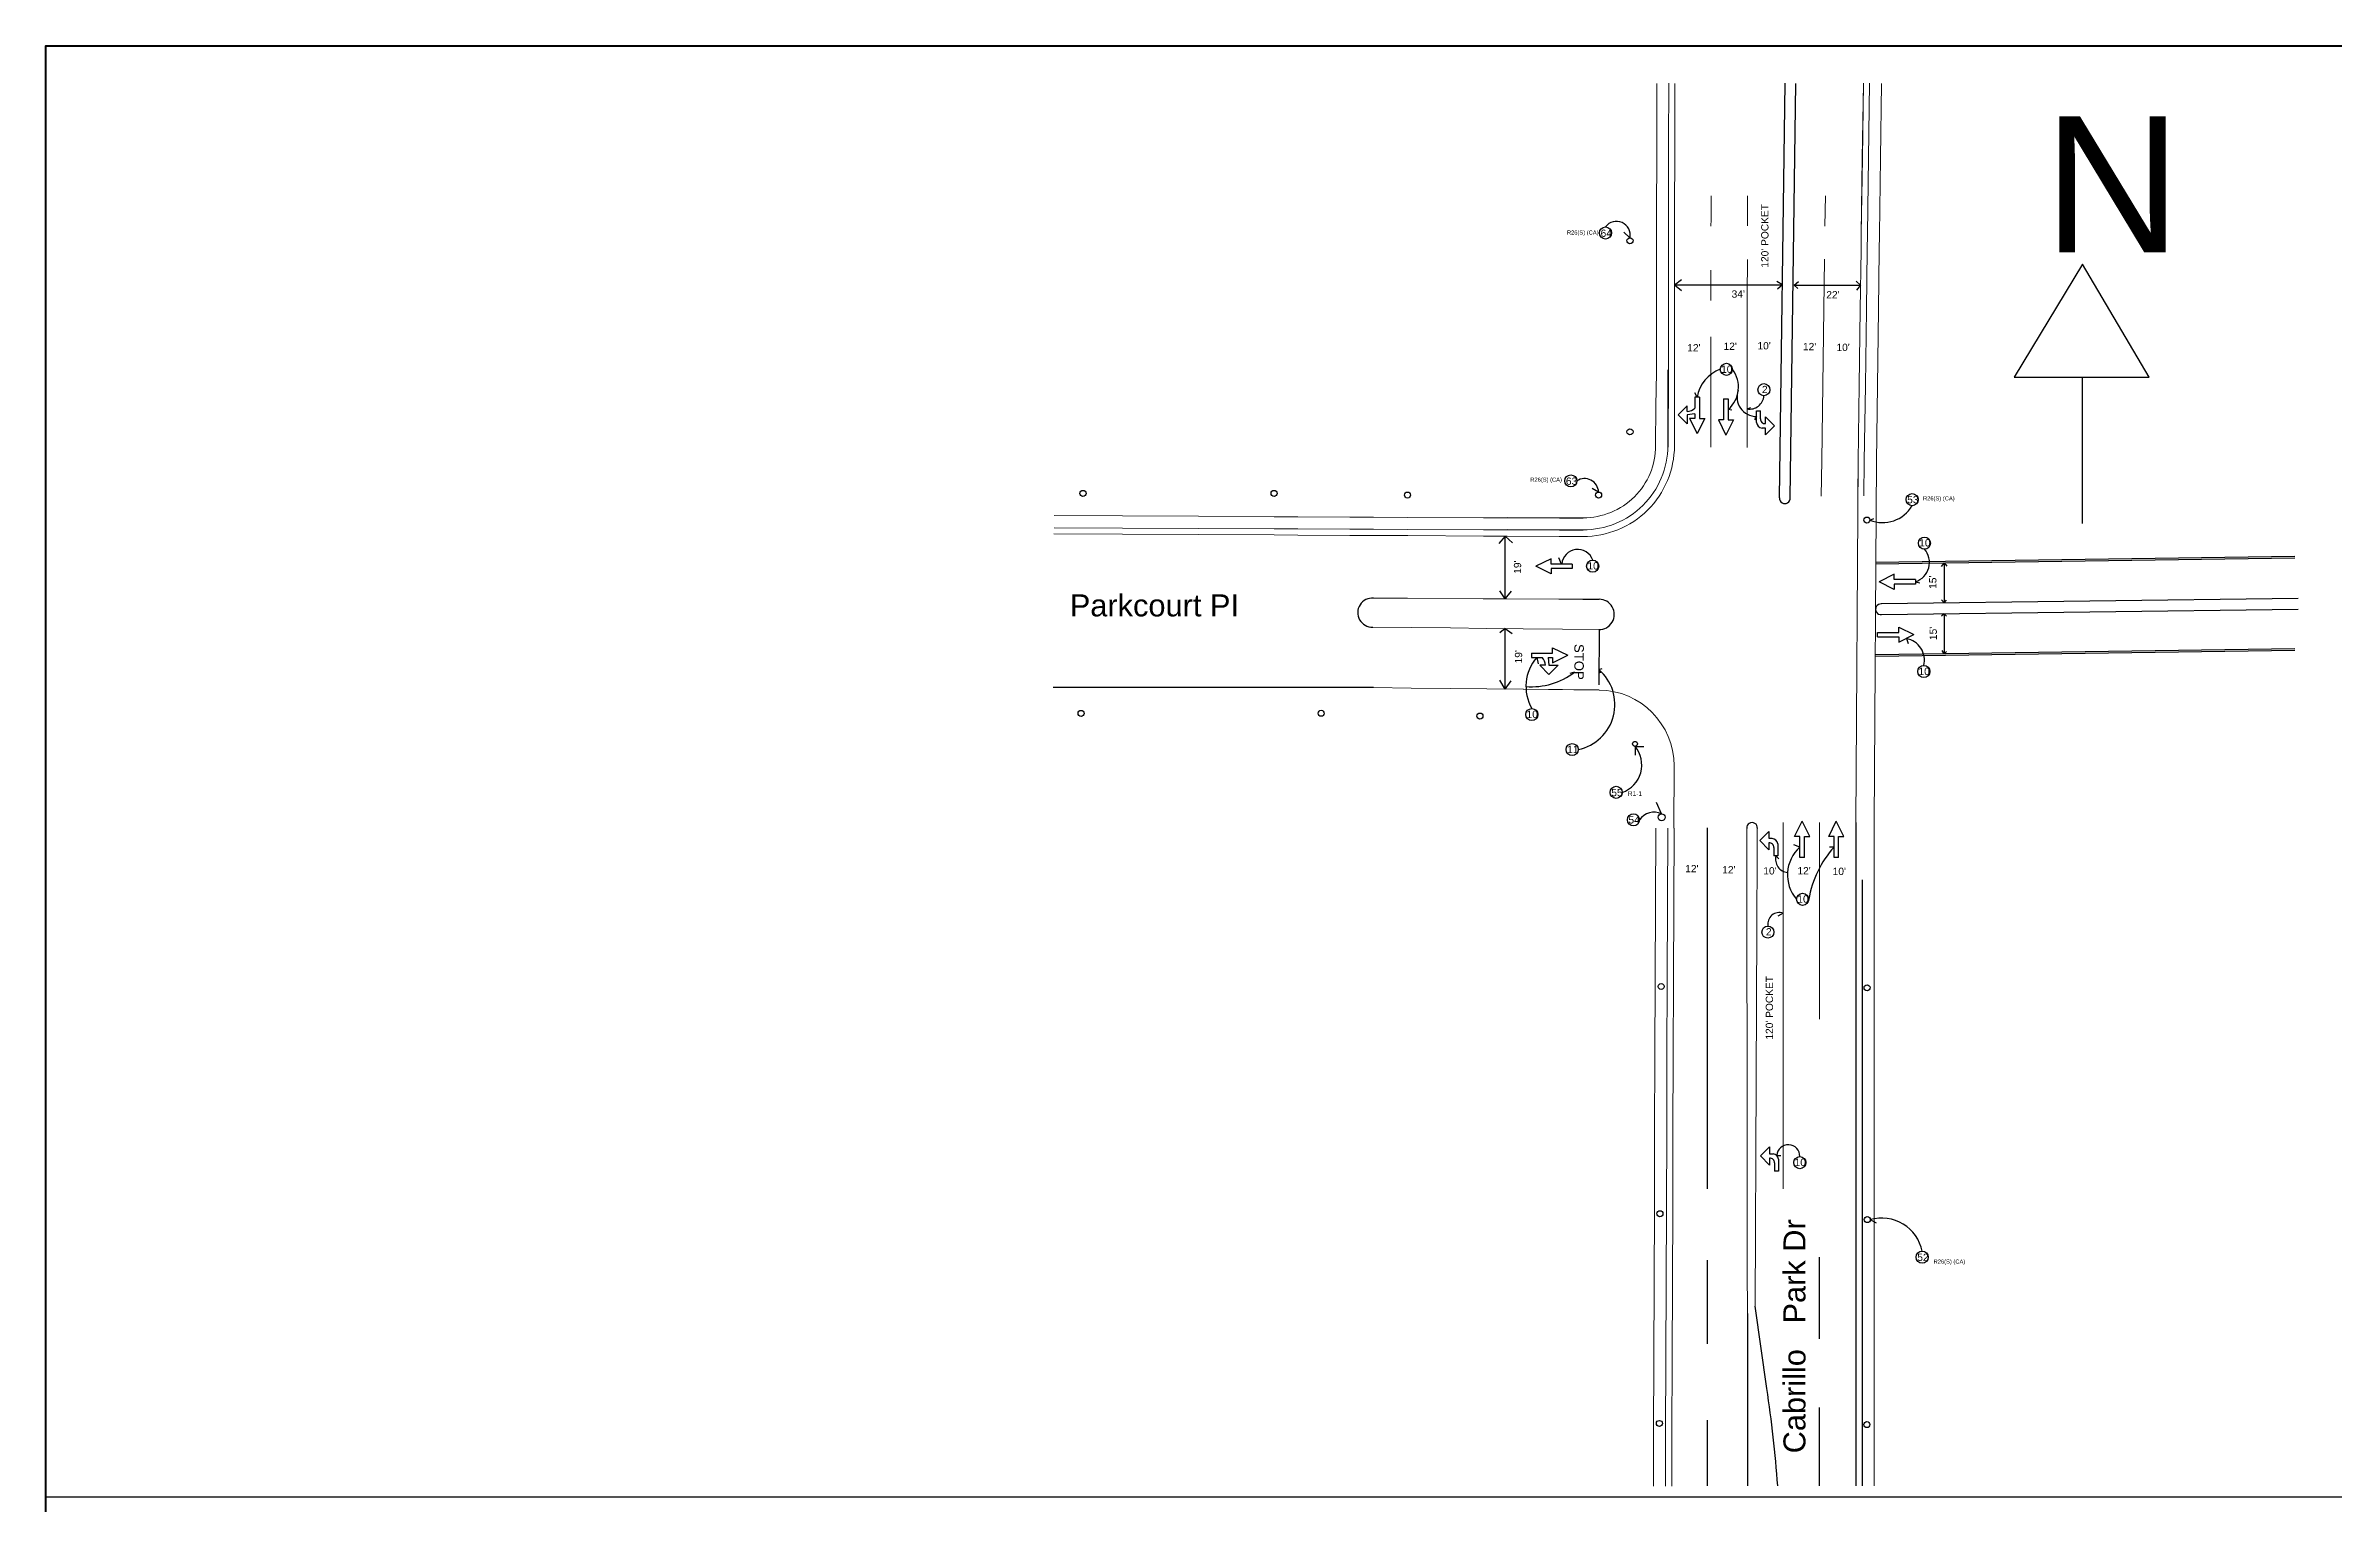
# Paper-space layout 'Layout1' of a CAD drawing. Header units: inches. Extents: x 0 to 35.9, y 0 to 23.6.
# Drawn here: x 0.02 to 22.76, y 9.11 to 23.61 of the extents above; entities that cross this region are included whole.
import ezdxf

# ---------------------------------------------------------------- set-up
doc = ezdxf.new("R2010")
doc.units = ezdxf.units.IN
doc.header["$MEASUREMENT"] = 0
doc.layers.get('0').update_dxf_attribs({"lineweight": 30})
for name, color, linetype in [('BLOCK TEXT', 7, 'Continuous'), ('C-ROAD', 7, 'Continuous'), ('C-SIDEWALK-CURB', 92, 'Continuous'), ('STREET SIGNS', 7, 'Continuous')]:
    doc.layers.add(name, color=color, linetype=linetype)
doc.styles.add('Sheet', font='arial.ttf', dxfattribs={"height": 0.375})
doc.styles.get("Standard").update_dxf_attribs({"font": 'arial.ttf'})

# ---------------------------------------------------------------- blocks, each defined once
blk = doc.blocks.new('TITLEBLOCK ARCHD24X36')
blk.add_line((35.909, 9.514), (0.031, 9.514))
at = {"ltscale": 0.125}
blk.add_lwpolyline([(0.031, 23.944), (35.909, 23.944), (35.909, 9.514), (0.031, 9.514)], close=True, dxfattribs=at)
at = {"layer": 'BLOCK TEXT', "linetype": 'ByBlock', "lineweight": 100}
blk.add_lwpolyline([(0.031, 2.691), (0.031, 23.944), (35.909, 23.944), (35.909, 2.691)], close=True, dxfattribs=at)

psp = doc.layouts.get("Layout1")

# ---------------------------------------------------------------- linework, layer by layer
at = {"color": 7}
for p, q in [((15.763, 21.699, -4.285), (15.701, 21.754, -4.285)), ((16.43, 20.114, -4.285), (16.407, 20.158, -4.285)), ((16.74, 19.994, -4.285), (16.774, 19.988, -4.285)), ((17.019, 19.921, -4.285), (17.002, 19.89, -4.285)), ((15.451, 19.171, -4.285), (15.386, 19.208, -4.285)), ((18.147, 18.893, -4.285), (18.186, 18.91, -4.285)), ((15.084, 18.455, -4.285), (15.055, 18.518, -4.285)), ((18.6, 18.28, -4.285), (18.644, 18.269, -4.285)), ((14.522, 17.815, -0.002), (14.471, 17.771, -4.285)), ((14.522, 17.815, -0.002), (14.593, 17.765, -4.285)), ((14.837, 17.526, -4.285), (14.852, 17.465, -4.285)), ((18.51, 17.716, -8.569), (18.526, 17.665, -4.285)), ((15.211, 17.381, -8.569), (15.166, 17.366, -4.285)), ((16.077, 15.972, -4.285), (16.026, 16.084, -4.285)), ((17.213, 15.555, -4.285), (17.242, 15.526, -4.285)), ((17.452, 15.642, -4.285), (17.392, 15.665, -4.285)), ((17.791, 15.642, -4.285), (17.747, 15.642, -4.285)), ((17.221, 12.575, -4.285), (17.262, 12.575, -4.285)), ((18.151, 11.939, -4.285), (18.211, 11.908, -4.285))]:
    psp.add_line(p, q, dxfattribs=at)
at = {"ltscale": 0.125}
for p, q in [((20.259, 21.438), (19.582, 20.315)), ((20.922, 20.315), (20.259, 21.438)), ((19.582, 20.315), (20.922, 20.315)), ((20.259, 18.86), (20.259, 20.315))]:
    psp.add_line(p, q, dxfattribs=at)
for p, q in [((13.215, 17.227, -0.007), (10.031, 17.227, -0.007)), ((18.009, 15.886, 0.02), (18.009, 9.293, 0.02)), ((18.07, 15.316, 0.04), (18.069, 9.293, 0.04))]:
    psp.add_line(p, q)
at = {"color": 7}
psp.add_circle((16.077, 15.938, -4.285), 0.0346, dxfattribs=at)
for centre, radius, start, end in [((15.629, 21.725, -4.285), 0.137, 349.1141, 142.7683), ((16.779, 20.059, -8.569), 0.353, 109.5678, 171.024), ((16.55, 20.214, -8.569), 0.291, 310.7282, 37.3524), ((17.023, 20.117, -8.569), 0.196, 159.9136, 268.818), ((15.312, 19.166, -4.285), 0.139, 2.1567, 123.4829), ((18.275, 19.206, -4.285), 0.338, 247.8006, 329.8724), ((15.243, 18.442, -8.569), 0.159, 19.6775, 175.1146), ((18.536, 18.472, -8.569), 0.203, 288.3718, 40.6882), ((15.166, 17.239, -8.569), 0.437, 138.8716, 210.079), ((18.47, 17.5, -8.569), 0.219, 345.9813, 79.5876), ((14.788, 17.927, -8.569), 0.691, 265.1014, 307.7863), ((16.002, 15.814, -4.285), 0.175, 64.4987, 145.4666), ((17.344, 15.523, -8.569), 0.135, 166.3042, 263.8473), ((17.699, 15.366, -8.569), 0.371, 131.8893, 220.8665), ((18.567, 14.945, -8.569), 1.043, 138.1103, 170.1893), ((17.336, 12.568, -8.569), 0.115, 358.7874, 176.4957), ((18.263, 11.541, -4.285), 0.413, 11.72, 105.7021)]:
    psp.add_arc(centre, radius, start, end, dxfattribs=at)
at = {"layer": 'C-ROAD', "color": 7, "linetype": 'Continuous', "lineweight": 0, "elevation": -4.285, "flags": 128}
for points in [[(16.205, 20.385), (16.205, 19.632, -0.415311), (15.297, 18.73), (14.544, 18.733)], [(16.14, 20.385), (16.139, 19.632, -0.415311), (15.297, 18.796), (14.544, 18.799)], [(16.019, 20.027), (16.018, 19.632, -0.415311), (15.298, 18.916), (14.545, 18.92)], [(14.703, 17.211), (15.456, 17.203, -0.411476), (16.201, 16.45), (16.2, 15.83)]]:
    psp.add_lwpolyline(points, format="xyb", dxfattribs=at)
at = {"layer": 'C-SIDEWALK-CURB', "color": 7}
for p, q in [((17.249, 19.114, 0.037), (17.306, 23.235, 0.041)), ((17.355, 19.114, 0.06), (17.412, 23.234, 0.064)), ((16.207, 21.23, 4.276), (16.274, 21.286, 0.039)), ((16.207, 21.23, 4.276), (17.278, 21.23, 4.276)), ((16.207, 21.23, 4.276), (16.276, 21.174, 0.039)), ((17.278, 21.23, 4.276), (17.222, 21.263, 0.039)), ((17.278, 21.23, 4.276), (17.228, 21.189, 0.039)), ((17.394, 21.227, 4.314), (17.438, 21.265, 4.351)), ((17.394, 21.227, 4.314), (18.055, 21.227, 4.314)), ((17.394, 21.227, 4.314), (17.432, 21.196, -0.084)), ((18.055, 21.227, 4.314), (18.01, 21.269, 2.196)), ((18.055, 21.227, 4.314), (18.014, 21.179, 2.196)), ((16.928, 19.999, -4.285), (16.965, 20.011, -4.285)), ((14.522, 18.733, -0.002), (14.458, 18.66, -4.285)), ((14.522, 18.11, -0.002), (14.522, 18.733, -0.002)), ((14.522, 18.733, -0.002), (14.596, 18.666, -4.285)), ((18.203, 18.473, -4.285), (22.369, 18.533, -4.285)), ((18.203, 18.458, -4.285), (22.369, 18.518, -4.285)), ((18.884, 18.468, -4.285), (18.856, 18.431, -4.285)), ((18.884, 18.468, -4.285), (18.884, 18.069, -4.285)), ((18.884, 18.468, -4.285), (18.912, 18.433, -4.285)), ((14.522, 18.11, -0.002), (14.469, 18.189, -2.907)), ((14.522, 18.11, -0.002), (14.586, 18.186, -4.285)), ((15.293, 18.106, -4.316), (15.456, 18.106, -4.316)), ((18.261, 18.062, -4.262), (22.402, 18.116, -4.258)), ((18.263, 17.954, -4.262), (22.403, 18.008, -4.258)), ((18.884, 18.069, -4.285), (18.859, 18.099, -4.285)), ((18.884, 18.069, -4.285), (18.909, 18.098, -4.285)), ((14.522, 17.213, 0.001), (14.522, 17.815, -0.002)), ((15.456, 17.805, -4.316), (15.453, 17.254, -4.316)), ((18.884, 17.962, -4.285), (18.86, 17.939, -4.285)), ((18.884, 17.962, -4.285), (18.884, 17.564, -4.285)), ((18.884, 17.962, -4.285), (18.91, 17.937, -4.285)), ((18.203, 17.555, -4.285), (22.369, 17.615, -4.285)), ((18.203, 17.539, -4.285), (22.369, 17.6, -4.285)), ((18.884, 17.564, -4.285), (18.865, 17.597, -4.285)), ((18.884, 17.564, -4.285), (18.908, 17.585, -4.285)), ((14.522, 17.213, 0.001), (14.469, 17.301, -4.285)), ((14.522, 17.213, 0.001), (14.583, 17.294, -4.285)), ((15.453, 17.408, -4.285), (15.487, 17.417, -4.285)), ((15.453, 17.408, -4.285), (15.467, 17.373, -4.285)), ((15.813, 16.643, -4.285), (15.899, 16.643, -4.285)), ((15.813, 16.643, -4.285), (15.813, 16.555, -4.285)), ((16.53, 15.833, -0.02), (16.53, 12.245, -0.02)), ((17.286, 14.984, -4.285), (17.231, 14.954, -4.285)), ((16.53, 11.537, -0.02), (16.53, 10.703, -0.02)), ((17.647, 10.752, 0.006), (17.647, 11.566, 0.006)), ((16.93, 11.006, 0.026), (16.93, 9.291, 0.026)), ((17.124, 10.259, 0.02), (17.006, 11.079, 0.022)), ((17.647, 9.291, 0.006), (17.647, 10.07, 0.006)), ((16.53, 9.944, -0.02), (16.53, 9.291, -0.02))]:
    psp.add_line(p, q, dxfattribs=at)
at = {"layer": 'C-SIDEWALK-CURB', "color": 7, "linetype": 'Continuous', "lineweight": 0}
psp.add_line((17.701, 21.816, 0.045), (17.706, 22.117, 0.046), dxfattribs=at)
psp.add_line((17.701, 21.816, 0.045), (17.706, 22.117, 0.046), dxfattribs=at)
at = {"layer": 'C-SIDEWALK-CURB', "color": 7, "linetype": 'Continuous', "lineweight": 0, "extrusion": (-0.999998, 0.001123, 0.001534), "elevation": -16.003, "flags": 128}
psp.add_lwpolyline([(-23.252, 0.071), (-22.631, 0.063), (-21.879, 0.057), (-21.126, 0.051), (-20.373, 0.046), (-20.045, -4.26)], dxfattribs=at)
at = {"layer": 'C-SIDEWALK-CURB', "color": 7, "linetype": 'Continuous', "lineweight": 0, "extrusion": (-0.999999, 0.00114, 5.64912e-10), "elevation": -16.121, "flags": 128}
psp.add_lwpolyline([(-23.253, 0.069), (-22.653, 0.061), (-21.9, 0.055), (-21.147, 0.05), (-20.394, 0.044), (-19.641, 0.038), (-19.635, 0.038)], dxfattribs=at)
at = {"layer": 'C-SIDEWALK-CURB', "color": 7, "linetype": 'Continuous', "lineweight": 0, "extrusion": (-0.999999, 0.00114, 5.62522e-10), "elevation": -16.182, "flags": 128}
for points in [[(-23.253, 0.029), (-22.653, 0.021), (-21.9, 0.015), (-21.147, 0.009), (-20.394, 0.004), (-19.641, -0.002), (-19.635, -0.002)], [(-23.253, 0.049), (-22.653, 0.041), (-21.9, 0.035), (-21.147, 0.03), (-20.394, 0.024), (-19.641, 0.018), (-19.635, 0.018)]]:
    psp.add_lwpolyline(points, dxfattribs=at)
at = {"layer": 'C-SIDEWALK-CURB', "color": 7, "linetype": 'Continuous', "lineweight": 0, "extrusion": (0.999904, -0.013856, 2.73172e-10), "elevation": 17.759, "flags": 128}
psp.add_lwpolyline([(19.38, 0.037), (19.728, 0.037), (20.481, 0.037), (21.234, 0.037), (21.824, 0.037), (21.986, 0.038), (22.739, 0.04), (23.483, 0.041)], dxfattribs=at)
at = {"layer": 'C-SIDEWALK-CURB', "color": 7, "linetype": 'Continuous', "lineweight": 0, "extrusion": (0.999904, -0.013856, 9.45746e-10), "elevation": 17.82, "flags": 128}
psp.add_lwpolyline([(19.381, 0.077), (19.728, 0.077), (20.481, 0.077), (21.234, 0.077), (21.824, 0.077), (21.986, 0.078), (22.739, 0.08), (23.484, 0.081)], dxfattribs=at)
at = {"layer": 'C-SIDEWALK-CURB', "color": 7, "linetype": 'Continuous', "lineweight": 0, "extrusion": (-8.78983e-06, -0.007711, 0.99997), "flags": 128}
for points, elevation in [([(16.569, 22.117), (16.569, 21.881), (16.568, 21.815)], -0.146), ([(16.93, 22.117), (16.93, 21.88), (16.93, 21.816)], -0.134), ([(16.568, 21.409), (16.568, 21.173), (16.568, 21.108)], 4.139)]:
    psp.add_lwpolyline(points, dxfattribs=dict(at, elevation=elevation))
at = {"layer": 'C-SIDEWALK-CURB', "color": 7, "linetype": 'Continuous', "lineweight": 0, "extrusion": (0.999999, -0.00114, 2.59199e-06), "elevation": 16.905, "flags": 128}
psp.add_lwpolyline([(21.504, 0.032), (21.147, 0.029), (20.394, 0.023), (19.641, 0.017), (19.635, 0.017)], dxfattribs=at)
at = {"layer": 'C-SIDEWALK-CURB', "color": 7, "linetype": 'Continuous', "lineweight": 0, "elevation": 0.045, "flags": 128}
psp.add_lwpolyline([(17.664, 19.132), (17.669, 19.485), (17.68, 20.238), (17.69, 20.99), (17.697, 21.485)], dxfattribs=at)
at = {"layer": 'C-SIDEWALK-CURB', "color": 7, "linetype": 'Continuous', "lineweight": 0, "extrusion": (-0.989245, -7.66251e-07, 0.146268), "elevation": -16.387, "flags": 128}
psp.add_lwpolyline([(-20.716, 2.443), (-20.403, 2.44), (-19.999, 2.431), (-19.623, 2.428), (-19.616, 2.428)], dxfattribs=at)
at = {"layer": 'C-SIDEWALK-CURB', "color": 7, "linetype": 'Continuous', "lineweight": 0, "extrusion": (-0.004884, -0.999988, 3.95237e-12), "elevation": -18.986, "flags": 128}
psp.add_lwpolyline([(13.123, 0.052), (12.886, 0.052), (12.37, 4.378), (12.134, 4.378), (11.381, 4.377), (10.628, 4.376), (9.948, 4.374), (9.948, 4.374)], dxfattribs=at)
at = {"layer": 'C-SIDEWALK-CURB', "color": 7, "linetype": 'Continuous', "lineweight": 0, "extrusion": (-0.004884, -0.999988, 1.38242e-12), "elevation": -18.986, "flags": 128}
psp.add_lwpolyline([(15.205, -4.272), (14.969, -4.272), (14.452, 0.054), (14.216, 0.054), (13.463, 0.052), (13.123, 0.052)], dxfattribs=at)
at = {"layer": 'C-SIDEWALK-CURB', "color": 7, "linetype": 'Continuous', "lineweight": 0, "extrusion": (-0.004884, -0.999988, 4.53791e-12), "elevation": -18.866, "flags": 128}
psp.add_lwpolyline([(13.123, 0.052), (12.886, 0.052), (12.37, 4.378), (12.134, 4.378), (11.381, 4.377), (10.628, 4.376), (9.947, 4.374), (9.947, 4.374)], dxfattribs=at)
at = {"layer": 'C-SIDEWALK-CURB', "color": 7, "linetype": 'Continuous', "lineweight": 0, "extrusion": (-0.004884, -0.999988, 4.59571e-12), "elevation": -18.804, "flags": 128}
for points in [[(13.123, 0.012), (12.886, 0.012), (12.37, 4.338), (12.134, 4.338), (11.381, 4.337), (10.628, 4.336), (9.947, 4.334)], [(13.123, 0.032), (12.886, 0.032), (12.37, 4.358), (12.134, 4.358), (11.381, 4.357), (10.628, 4.356), (9.947, 4.334)]]:
    psp.add_lwpolyline(points, dxfattribs=at)
at = {"layer": 'C-SIDEWALK-CURB', "color": 7, "linetype": 'Continuous', "lineweight": 0, "extrusion": (-0.004884, -0.999988, 1.38401e-12), "elevation": -18.866, "flags": 128}
psp.add_lwpolyline([(15.205, -4.272), (14.969, -4.272), (14.452, 0.054), (14.216, 0.054), (13.463, 0.052), (13.123, 0.052)], dxfattribs=at)
at = {"layer": 'C-SIDEWALK-CURB', "color": 7, "linetype": 'Continuous', "lineweight": 0, "extrusion": (-0.004884, -0.999988, 1.38279e-12), "elevation": -18.804, "flags": 128}
for points in [[(15.205, -4.312), (14.969, -4.312), (14.452, 0.014), (14.216, 0.014), (13.463, 0.012), (13.123, 0.012)], [(15.205, -4.292), (14.969, -4.292), (14.452, 0.034), (14.216, 0.034), (13.463, 0.033), (13.123, 0.032)]]:
    psp.add_lwpolyline(points, dxfattribs=at)
at = {"layer": 'C-SIDEWALK-CURB', "color": 7, "linetype": 'Continuous', "lineweight": 0, "extrusion": (-0.004884, -0.999988, 1.38688e-12), "elevation": -18.181, "flags": 128}
psp.add_lwpolyline([(15.205, -4.316), (14.968, -4.316), (14.452, 0.011), (14.216, 0.01), (13.463, 0.009), (13.127, 0.009)], dxfattribs=at)
at = {"layer": 'C-SIDEWALK-CURB', "color": 7, "linetype": 'Continuous', "lineweight": 0, "extrusion": (-0.010497, -0.999945, 6.48479e-13), "elevation": -17.966, "flags": 128}
psp.add_lwpolyline([(13.02, -0.011), (13.399, -0.012), (13.79, -0.013), (14.152, -0.006), (14.515, 0.001), (14.905, -4.316), (15.268, -4.316)], dxfattribs=at)
at = {"layer": 'C-SIDEWALK-CURB', "color": 7, "linetype": 'Continuous', "lineweight": 0, "extrusion": (-0.010497, -0.999945, 6.35553e-13), "elevation": -17.365, "flags": 128}
psp.add_lwpolyline([(13.034, -0.007), (13.406, -0.009), (13.797, -0.01), (14.159, -0.003), (14.522, 0.004), (14.911, -4.312), (15.275, -4.312)], dxfattribs=at)
at = {"layer": 'C-SIDEWALK-CURB', "color": 7, "linetype": 'Continuous', "lineweight": 0, "extrusion": (-0.999994, 0.003579, 1.45945e-09), "flags": 128}
for points, elevation in [([(-15.888, 0.039), (-15.135, 0.037), (-14.382, 0.034), (-13.629, 0.032), (-12.876, 0.03), (-12.123, 0.028), (-11.37, 0.025), (-10.618, 0.023), (-9.865, 0.021), (-9.346, -4.285), (-9.488, 0.02), (-9.488, 0.02), (-9.488, 0.02)], -15.962), ([(-15.888, 0.039), (-15.135, 0.037), (-14.382, 0.034), (-13.629, 0.032), (-12.876, 0.03), (-12.123, 0.028), (-11.37, 0.025), (-10.618, 0.023), (-9.865, 0.021), (-9.346, -4.285), (-9.488, 0.02), (-9.488, 0.02), (-9.488, 0.02)], -16.082), ([(-15.888, 0.019), (-15.135, 0.017), (-14.382, 0.015), (-13.629, 0.012), (-12.876, 0.01), (-12.123, 0.008), (-11.37, 0.006), (-10.618, 0.003), (-9.865, 0.001), (-9.346, -4.285), (-9.488, 0), (-9.488, 0), (-9.488, 0)], -16.144)]:
    psp.add_lwpolyline(points, dxfattribs=dict(at, elevation=elevation))
at = {"layer": 'C-SIDEWALK-CURB', "color": 7, "linetype": 'Continuous', "lineweight": 0, "extrusion": (-0.001553, 0.00104, 0.999998), "elevation": 0.012, "flags": 128}
psp.add_lwpolyline([(16.923, 15.827), (16.924, 15.219), (16.925, 14.466), (16.926, 13.713), (16.927, 12.96), (16.928, 12.207), (16.929, 11.454), (16.93, 11.006)], dxfattribs=at)
at = {"layer": 'C-SIDEWALK-CURB', "color": 7, "linetype": 'Continuous', "lineweight": 0, "extrusion": (0.005727, 0.004863, 0.999972), "elevation": 0.173, "flags": 128}
psp.add_lwpolyline([(17.005, 11.078), (17.009, 11.831), (17.013, 12.584), (17.016, 13.337), (17.02, 14.09), (17.024, 14.843), (17.027, 15.596), (17.028, 15.826)], dxfattribs=at)
at = {"layer": 'C-SIDEWALK-CURB', "color": 7, "linetype": 'Continuous', "lineweight": 0, "extrusion": (-3.21528e-08, -0.000110694, 1), "elevation": -0.001, "flags": 128}
psp.add_lwpolyline([(17.285, 12.245), (17.285, 12.305), (17.285, 13.058), (17.286, 13.811), (17.286, 14.564), (17.286, 15.316), (17.286, 15.886)], dxfattribs=at)
at = {"layer": 'C-SIDEWALK-CURB', "color": 7, "linetype": 'Continuous', "lineweight": 0, "extrusion": (0.000288286, -0.000110778, 1), "elevation": 0.011, "flags": 128}
psp.add_lwpolyline([(17.647, 13.931), (17.647, 14.563), (17.647, 15.316), (17.648, 15.886)], dxfattribs=at)
at = {"layer": 'C-SIDEWALK-CURB', "color": 7, "linetype": 'Continuous', "lineweight": 0, "extrusion": (1, -0.000290495, 0.00026358), "elevation": 18.186, "flags": 128}
psp.add_lwpolyline([(9.296, 0.035), (9.298, 0.035), (10.051, 0.035), (10.804, 0.035), (11.557, 0.035), (12.31, 0.035), (13.063, 0.035), (13.816, 0.035), (14.569, 0.035), (15.321, 0.035), (15.891, 0.036)], dxfattribs=at)
at = {"layer": 'C-SIDEWALK-CURB', "color": 7, "linetype": 'Continuous', "lineweight": 0}
for points in [[(18.009, 15.886, 0.02), (18.03, 19.48, 0.057), (18.041, 20.233, 0.057), (18.051, 20.985, 0.057), (18.06, 21.576, 0.057), (18.062, 21.738, 0.058), (18.072, 22.491, 0.06), (18.083, 23.234, 0.062)], [(18.191, 15.886, 0.04), (18.212, 19.477, 0.077), (18.223, 20.23, 0.077), (18.233, 20.983, 0.077), (18.241, 21.573, 0.077), (18.244, 21.736, 0.078), (18.254, 22.489, 0.08), (18.264, 23.234, 0.081)]]:
    psp.add_polyline3d(points, dxfattribs=at)
at = {"layer": 'C-SIDEWALK-CURB', "color": 7}
for centre, radius in [((15.52, 21.747, -4.285), 0.0602), ((15.763, 21.669, -4.285), 0.0301), ((16.721, 20.391, -8.569), 0.0602), ((17.094, 20.189, -4.285), 0.0602), ((15.763, 19.77, -4.285), 0.0301), ((15.175, 19.282, -4.285), 0.0602), ((10.327, 19.158, -4.285), 0.0301), ((12.226, 19.158, -4.285), 0.0301), ((13.552, 19.141, -4.285), 0.0301), ((15.451, 19.141, -4.285), 0.0301), ((18.567, 19.096, -4.285), 0.0602), ((18.117, 18.893, -4.285), 0.0301), ((18.689, 18.664, -8.569), 0.0602), ((15.392, 18.435, -8.569), 0.0602), ((18.683, 17.387, -8.569), 0.0602), ((10.308, 16.971, -4.285), 0.0301), ((12.694, 16.972, -4.285), 0.0301), ((14.272, 16.944, -4.285), 0.0301), ((14.788, 16.959, -8.569), 0.0602), ((15.188, 16.611, -4.285), 0.0602), ((15.813, 16.668, -4.285), 0.025), ((15.626, 16.186, -4.285), 0.0602), ((15.797, 15.913, -4.285), 0.0602), ((17.479, 15.123, -8.569), 0.0602), ((17.134, 14.797, -4.285), 0.0602), ((16.073, 14.256, -4.285), 0.0301), ((18.119, 14.243, -4.285), 0.0301), ((17.451, 12.505, -8.569), 0.0602), ((16.061, 11.997, -4.285), 0.0301), ((18.121, 11.939, -4.285), 0.0301), ((18.667, 11.565, -4.285), 0.0602), ((16.055, 9.912, -4.285), 0.0301), ((18.117, 9.901, -4.285), 0.0301)]:
    psp.add_circle(centre, radius, dxfattribs=at)
for centre, radius, start, end in [((16.953, 20.137, -4.285), 0.141, 259.5755, 356.4953), ((17.302, 19.109, 0.037), 0.053, 174.0758, 5.7274), ((13.201, 17.973, 0.028), 0.144, 84.3878, 272.5912), ((15.456, 17.955, -4.316), 0.151, 268.7972, 90), ((18.256, 18.006, -4.285), 0.053, 85.6175, 277.2691), ((15.155, 17.06, -4.285), 0.458, 281.807, 49.3904), ((15.591, 16.458, -4.285), 0.289, 289.3197, 39.7956), ((16.976, 15.833, -0.001), 0.053, 354.0758, 185.7274), ((17.246, 14.877, -4.285), 0.114, 69.6252, 189.8645)]:
    psp.add_arc(centre, radius, start, end, dxfattribs=at)
at = {"layer": 'C-SIDEWALK-CURB', "color": 7, "extrusion": (0.030816, 0.00209, 0.999523)}
psp.add_arc((7.938, -2.756, 0.569), 15.057, 270.6317, 274.3373, dxfattribs=at)
at = {"layer": 'STREET SIGNS', "color": 7}
for p, q in [((16.241, 19.939, -4.285), (16.331, 20.029, -4.285)), ((16.331, 19.973, -4.285), (16.331, 20.029, -4.285)), ((16.453, 20.114, -4.285), (16.408, 20.114, -4.285)), ((16.408, 20.114, -4.285), (16.408, 20.006, -4.285)), ((16.408, 20.114, -4.285), (16.408, 20.006, -4.285)), ((16.453, 20.114, -4.285), (16.453, 19.903, -4.285)), ((16.694, 20.099, -4.285), (16.694, 19.889, -4.285)), ((16.694, 20.099, -4.285), (16.74, 20.099, -4.285)), ((16.74, 20.099, -4.285), (16.74, 19.889, -4.285)), ((16.331, 19.848, -4.285), (16.241, 19.939, -4.285)), ((16.408, 19.948, -4.285), (16.331, 19.939, -4.285)), ((16.331, 19.939, -4.285), (16.331, 19.848, -4.285)), ((16.408, 19.903, -4.285), (16.355, 19.903, -4.285)), ((16.355, 19.903, -4.285), (16.43, 19.752, -4.285)), ((16.408, 19.948, -4.285), (16.408, 19.903, -4.285)), ((16.506, 19.903, -4.285), (16.43, 19.752, -4.285)), ((16.453, 19.903, -4.285), (16.506, 19.903, -4.285)), ((16.694, 19.889, -4.285), (16.642, 19.889, -4.285)), ((16.642, 19.889, -4.285), (16.717, 19.738, -4.285)), ((16.792, 19.889, -4.285), (16.717, 19.738, -4.285)), ((16.74, 19.889, -4.285), (16.792, 19.889, -4.285)), ((17.019, 19.98, -4.285), (17.059, 19.98, -4.285)), ((17.019, 19.862, -4.285), (17.019, 19.98, -4.285)), ((17.059, 19.898, -4.285), (17.059, 19.98, -4.285)), ((17.11, 19.806, -4.285), (17.075, 19.806, -4.285)), ((17.11, 19.852, -4.285), (17.108, 19.852, -4.285)), ((17.2, 19.829, -4.285), (17.11, 19.919, -4.285)), ((17.11, 19.852, -4.285), (17.11, 19.919, -4.285)), ((17.11, 19.739, -4.285), (17.2, 19.829, -4.285)), ((17.11, 19.739, -4.285), (17.11, 19.806, -4.285)), ((14.979, 18.508, -4.285), (14.828, 18.433, -4.285)), ((14.979, 18.358, -4.285), (14.828, 18.433, -4.285)), ((14.979, 18.455, -4.285), (14.979, 18.508, -4.285)), ((15.19, 18.455, -4.285), (14.979, 18.455, -4.285)), ((15.19, 18.455, -4.285), (15.19, 18.41, -4.285)), ((14.979, 18.41, -4.285), (14.979, 18.358, -4.285)), ((15.19, 18.41, -4.285), (14.979, 18.41, -4.285)), ((18.389, 18.355, -4.285), (18.238, 18.28, -4.285)), ((18.389, 18.204, -4.285), (18.238, 18.28, -4.285)), ((18.389, 18.302, -4.285), (18.389, 18.355, -4.285)), ((18.6, 18.302, -4.285), (18.389, 18.302, -4.285)), ((18.389, 18.257, -4.285), (18.389, 18.204, -4.285)), ((18.6, 18.257, -4.285), (18.389, 18.257, -4.285)), ((18.6, 18.302, -4.285), (18.6, 18.257, -4.285)), ((18.224, 17.731, -4.285), (18.224, 17.776, -4.285)), ((18.224, 17.776, -4.285), (18.434, 17.776, -4.285)), ((18.434, 17.776, -4.285), (18.434, 17.829, -4.285)), ((18.434, 17.829, -4.285), (18.585, 17.754, -4.285)), ((18.434, 17.678, -4.285), (18.585, 17.754, -4.285)), ((14.784, 17.571, -4.285), (14.784, 17.526, -4.285)), ((14.784, 17.571, -4.285), (14.994, 17.571, -4.285)), ((14.784, 17.526, -4.285), (14.891, 17.526, -4.285)), ((14.784, 17.526, -4.285), (14.891, 17.526, -4.285)), ((14.949, 17.526, -4.285), (14.994, 17.526, -4.285)), ((14.949, 17.526, -4.285), (14.958, 17.45, -4.285)), ((14.994, 17.571, -4.285), (14.994, 17.624, -4.285)), ((14.994, 17.624, -4.285), (15.145, 17.549, -4.285)), ((14.994, 17.473, -4.285), (15.145, 17.549, -4.285)), ((14.994, 17.526, -4.285), (14.994, 17.473, -4.285)), ((18.224, 17.731, -4.285), (18.434, 17.731, -4.285)), ((18.434, 17.731, -4.285), (18.434, 17.678, -4.285)), ((14.924, 17.45, -4.285), (14.868, 17.45, -4.285)), ((14.958, 17.359, -4.285), (14.868, 17.45, -4.285)), ((14.958, 17.45, -4.285), (15.049, 17.45, -4.285)), ((15.049, 17.45, -4.285), (14.958, 17.359, -4.285)), ((17.142, 15.796, -4.285), (17.052, 15.706, -4.285)), ((17.052, 15.706, -4.285), (17.142, 15.616, -4.285)), ((17.142, 15.796, -4.285), (17.142, 15.729, -4.285)), ((17.142, 15.729, -4.285), (17.177, 15.729, -4.285)), ((17.399, 15.747, -4.285), (17.474, 15.898, -4.285)), ((17.452, 15.747, -4.285), (17.399, 15.747, -4.285)), ((17.452, 15.537, -4.285), (17.452, 15.747, -4.285)), ((17.55, 15.747, -4.285), (17.474, 15.898, -4.285)), ((17.497, 15.747, -4.285), (17.55, 15.747, -4.285)), ((17.497, 15.537, -4.285), (17.497, 15.747, -4.285)), ((17.738, 15.747, -4.285), (17.813, 15.898, -4.285)), ((17.791, 15.747, -4.285), (17.738, 15.747, -4.285)), ((17.791, 15.537, -4.285), (17.791, 15.747, -4.285)), ((17.889, 15.747, -4.285), (17.813, 15.898, -4.285)), ((17.836, 15.747, -4.285), (17.889, 15.747, -4.285)), ((17.836, 15.537, -4.285), (17.836, 15.747, -4.285)), ((17.142, 15.683, -4.285), (17.142, 15.616, -4.285)), ((17.142, 15.683, -4.285), (17.144, 15.683, -4.285)), ((17.192, 15.637, -4.285), (17.192, 15.555, -4.285)), ((17.233, 15.555, -4.285), (17.192, 15.555, -4.285)), ((17.233, 15.673, -4.285), (17.233, 15.555, -4.285)), ((17.497, 15.537, -4.285), (17.452, 15.537, -4.285)), ((17.836, 15.537, -4.285), (17.791, 15.537, -4.285)), ((17.15, 12.662, -4.285), (17.06, 12.571, -4.285)), ((17.06, 12.571, -4.285), (17.15, 12.481, -4.285)), ((17.15, 12.662, -4.285), (17.15, 12.594, -4.285)), ((17.15, 12.594, -4.285), (17.185, 12.594, -4.285)), ((17.15, 12.549, -4.285), (17.15, 12.481, -4.285)), ((17.15, 12.549, -4.285), (17.151, 12.549, -4.285)), ((17.24, 12.538, -4.285), (17.24, 12.421, -4.285)), ((17.2, 12.502, -4.285), (17.2, 12.421, -4.285)), ((17.24, 12.421, -4.285), (17.2, 12.421, -4.285))]:
    psp.add_line(p, q, dxfattribs=at)
for centre, radius, start, end in [((16.329, 20.082, -4.285), 0.109, 271.1927, 316.2918), ((17.086, 19.873, -4.285), 0.0675, 189.372, 260.6298), ((17.106, 19.898, -4.285), 0.0469, 180, 272.5066), ((14.815, 17.447, -4.285), 0.109, 1.1927, 46.2918), ((17.166, 15.662, -4.285), 0.0675, 9.372, 80.6298), ((17.146, 15.637, -4.285), 0.0469, 0, 92.5066), ((17.153, 12.502, -4.285), 0.0469, 0, 92.5066), ((17.174, 12.527, -4.285), 0.0675, 9.372, 80.6298)]:
    psp.add_arc(centre, radius, start, end, dxfattribs=at)

# ---------------------------------------------------------------- block references
psp.add_blockref('TITLEBLOCK ARCHD24X36', (-0.011, -0.335))

# ---------------------------------------------------------------- texts
at = {"ltscale": 0.125, "insert": (19.874, 22.908), "char_height": 1.355, "attachment_point": 1, "style": 'Sheet'}
psp.add_mtext_dynamic_manual_height_columns('N', width=3.85335, gutter_width=6.776, heights=[0], dxfattribs=at)
at = {"color": 7, "linetype": 'Continuous', "attachment_point": 1}
for s, insert, char_height, width in [('R26(S) (CA)\\P', (15.136, 21.772, -4.285), 0.04097, 0.32425), ('R26(S) (CA)\\P', (14.772, 19.315, -4.285), 0.04097, 0.32425), ('R26(S) (CA)\\P', (18.675, 19.129, -4.285), 0.04097, 0.32425), ('R1-1', (15.741, 16.197, -4.285), 0.047, 0.13183), ('R26(S) (CA)\\P', (18.78, 11.542, -4.285), 0.04097, 0.32425)]:
    psp.add_mtext(s, dxfattribs=dict(at, insert=insert, char_height=char_height, width=width))
at = {"color": 7, "linetype": 'Continuous', "insert": (15.304, 17.661, -4.254), "char_height": 0.0937, "width": 101.28613, "attachment_point": 1, "rotation": 270}
psp.add_mtext('STOP', dxfattribs=at)
at = {"layer": 'C-SIDEWALK-CURB', "color": 7, "linetype": 'Continuous', "attachment_point": 1, "rotation": 90}
for s, insert, char_height, width in [("120' POCKET", (17.067, 21.402, -4.285), 0.07247, 10.508), ("19'", (14.609, 18.359, -4.285), 0.0725, 10.508), ("15'", (18.736, 18.209, -4.285), 0.0725, 10.508), ("15'", (18.74, 17.7, -4.285), 0.0725, 10.508), ("19'", (14.619, 17.468, -4.285), 0.0725, 10.508), ("120' POCKET", (17.112, 13.728, -4.285), 0.07247, 10.508), ('Cabrillo   Park Dr', (17.288, 9.615, -4.285), 0.21881, 31.72545)]:
    psp.add_mtext(s, dxfattribs=dict(at, insert=insert, char_height=char_height, width=width))
at = {"layer": 'C-SIDEWALK-CURB', "color": 7, "linetype": 'Continuous', "attachment_point": 1}
for s, insert, char_height, width in [('64', (15.471, 21.781, -4.285), 0.0725, 10.508), ("34'", (16.773, 21.176, -4.285), 0.0725, 10.508), ("22'", (17.714, 21.17, -4.285), 0.0725, 10.508), ("12'", (16.332, 20.642, -4.285), 0.0725, 10.508), ("12'", (16.693, 20.657, -4.285), 0.0725, 10.508), ("10'", (17.03, 20.662, -4.285), 0.0725, 10.508), ("12'", (17.482, 20.654, -4.285), 0.0725, 10.508), ("10'", (17.815, 20.646, -4.285), 0.0725, 10.508), ('10', (16.668, 20.429, -8.569), 0.0725, 10.508), ('2', (17.074, 20.227, -4.285), 0.0725, 10.508), ('63', (15.126, 19.316, -4.285), 0.0725, 10.508), ('53', (18.518, 19.132, -4.285), 0.0725, 10.508), ('10', (18.637, 18.703, -8.569), 0.0725, 10.508), ('10', (15.34, 18.474, -8.569), 0.0725, 10.508), ('Parkcourt PI', (10.196, 18.154, -4.285), 0.21881, 31.72545), ('10', (18.63, 17.425, -8.569), 0.0725, 10.508), ('10', (14.735, 16.998, -8.569), 0.0725, 10.508), ('11', (15.139, 16.65, -4.285), 0.0725, 10.508), ('55', (15.577, 16.22, -4.285), 0.0725, 10.508), ('54', (15.748, 15.949, -4.285), 0.0725, 10.508), ("12'", (16.312, 15.464, -4.285), 0.0725, 10.508), ("12'", (16.68, 15.453, -4.285), 0.0725, 10.508), ("10'", (17.088, 15.442, -4.285), 0.0725, 10.508), ("12'", (17.427, 15.443, -4.285), 0.0725, 10.508), ("10'", (17.777, 15.437, -4.285), 0.0725, 10.508), ('10', (17.426, 15.162, -8.569), 0.0725, 10.508), ('2', (17.114, 14.836, -4.285), 0.0725, 10.508), ('10', (17.399, 12.544, -8.569), 0.0725, 10.508), ('52', (18.618, 11.6, -4.285), 0.0725, 10.508)]:
    psp.add_mtext(s, dxfattribs=dict(at, insert=insert, char_height=char_height, width=width))

doc.saveas('drawing.dxf')
